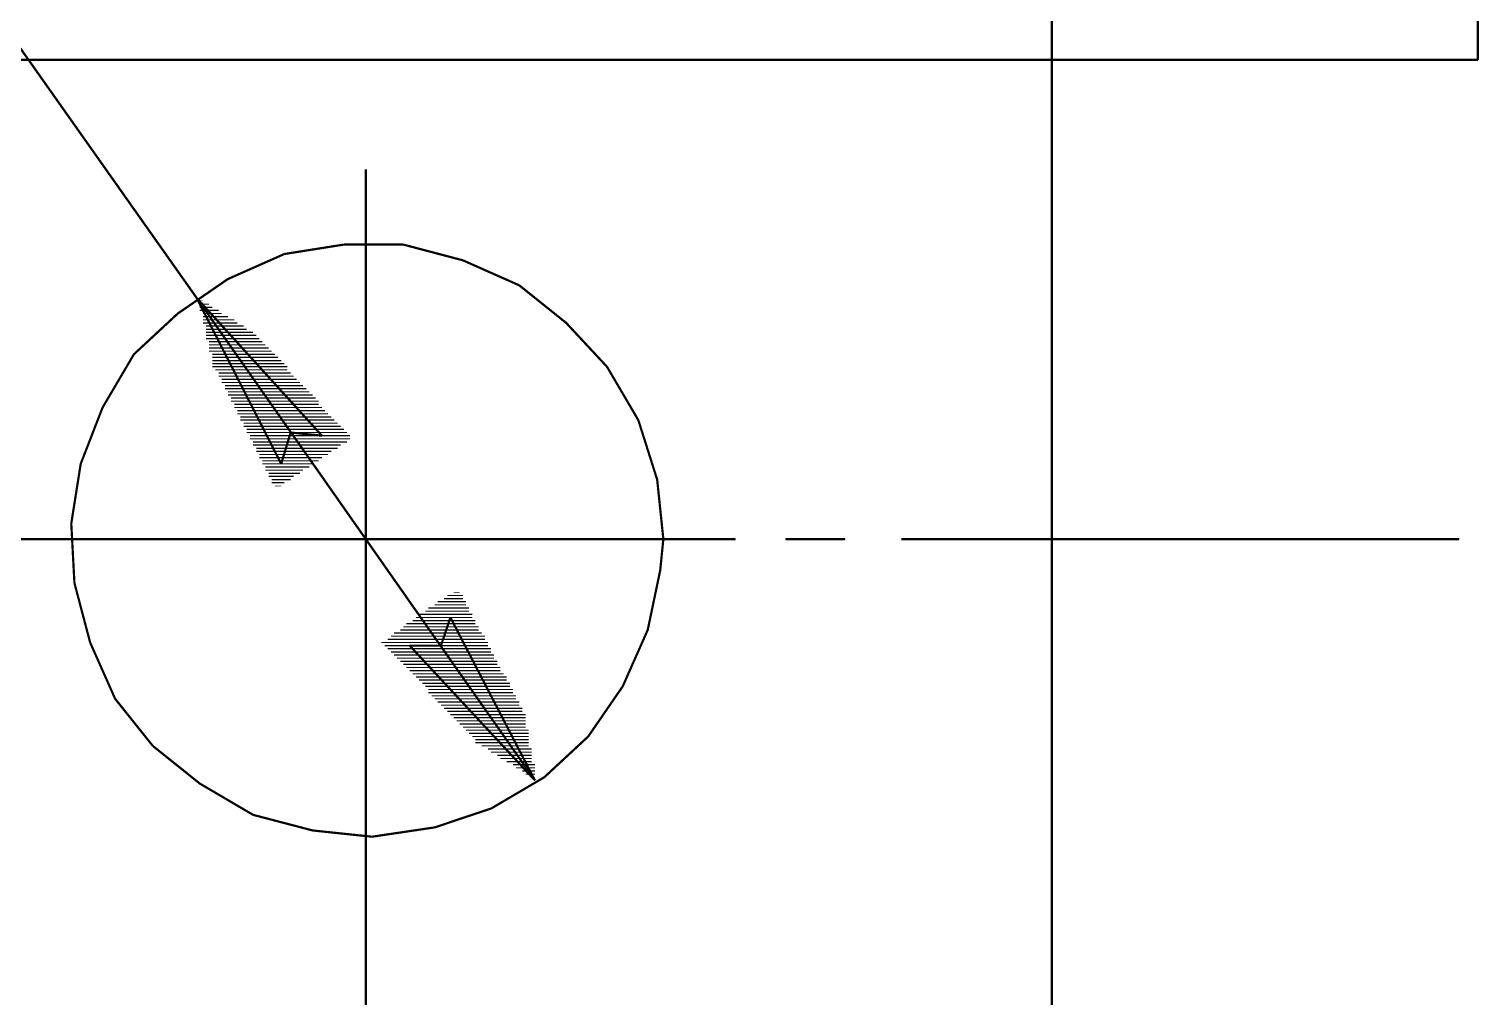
# Model space of a CAD drawing. Extents: x 0 to 74, y -1 to 105.
# Drawn here: x 25.38 to 39.22, y 64.53 to 73.77 of the extents above; entities that cross this region are included whole.
import ezdxf

# ---------------------------------------------------------------- set-up
doc = ezdxf.new("R2010")
doc.units = 0
doc.header["$MEASUREMENT"] = 0
doc.linetypes.add('atContinuous2', pattern=[0])
doc.layers.add('at_Entity', color=7, linetype='Continuous')

msp = doc.modelspace()

# ---------------------------------------------------------------- linework, layer by layer
at = {"layer": 'at_Entity', "color": 0, "linetype": 'atContinuous2'}
for p, q in [((22.878, 77.008), (26.975, 71.207)), ((22.878, 77.008), (26.975, 71.207)), ((35.14, 60.769), (35.14, 77.008)), ((39.207, 77.008), (39.207, 73.479)), ((39.207, 73.479), (21.532, 73.479)), ((28.59, 68.904), (28.59, 72.433)), ((27.813, 71.625), (28.381, 71.715)), ((28.381, 71.715), (28.949, 71.715)), ((28.949, 71.715), (29.517, 71.565)), ((27.274, 71.386), (27.813, 71.625)), ((29.517, 71.565), (30.056, 71.326)), ((26.796, 71.057), (27.274, 71.386)), ((30.056, 71.326), (30.504, 70.967)), ((28.172, 69.891), (26.975, 71.207)), ((26.975, 71.207), (27.783, 69.622)), ((26.975, 71.207), (30.205, 66.601)), ((26.377, 70.668), (26.796, 71.057)), ((30.504, 70.967), (30.893, 70.549)), ((26.078, 70.16), (26.377, 70.668)), ((30.893, 70.549), (31.192, 70.04)), ((25.869, 69.622), (26.078, 70.16)), ((27.783, 69.622), (27.873, 69.921)), ((27.873, 69.921), (28.172, 69.891)), ((31.192, 70.04), (31.372, 69.472)), ((25.779, 69.053), (25.869, 69.622)), ((31.372, 69.472), (31.431, 68.904)), ((25.809, 68.485), (25.779, 69.053)), ((28.59, 68.904), (25.061, 68.904)), ((26.198, 68.904), (25.63, 68.904)), ((32.089, 68.904), (26.736, 68.904)), ((28.59, 68.904), (32.119, 68.904)), ((28.59, 68.904), (28.59, 65.375)), ((28.59, 55.416), (28.59, 68.904)), ((31.431, 68.904), (31.401, 68.605)), ((33.166, 68.904), (32.598, 68.904)), ((39.028, 68.904), (33.704, 68.904)), ((31.401, 68.605), (31.282, 68.037)), ((25.959, 67.917), (25.809, 68.485)), ((29.398, 68.156), (29.308, 67.887)), ((30.205, 66.601), (29.398, 68.156)), ((31.282, 68.037), (31.043, 67.498)), ((26.198, 67.379), (25.959, 67.917)), ((29.009, 67.887), (30.205, 66.601)), ((29.308, 67.887), (29.009, 67.887)), ((31.043, 67.498), (30.714, 67.02)), ((26.557, 66.93), (26.198, 67.379)), ((30.714, 67.02), (30.295, 66.631)), ((27.005, 66.571), (26.557, 66.93)), ((30.295, 66.631), (29.787, 66.332)), ((27.514, 66.272), (27.005, 66.571)), ((29.787, 66.332), (29.248, 66.152)), ((28.082, 66.123), (27.514, 66.272)), ((28.65, 66.063), (28.082, 66.123)), ((29.248, 66.152), (28.65, 66.063))]:
    msp.add_line(p, q, dxfattribs=at)
at = {"layer": 'at_Entity', "color": 0}
for points in [[(26.975, 71.207, 0.0211, 0.0211, 0), (22.878, 77.008, 0.0211, 0.0211, 0)], [(26.975, 71.207, 0.0211, 0.0211, 0), (22.878, 77.008, 0.0211, 0.0211, 0)], [(35.14, 77.008, 0.0211, 0.0211, 0), (35.14, 60.769, 0.0211, 0.0211, 0)], [(39.207, 73.479, 0.0211, 0.0211, 0), (39.207, 77.008, 0.0211, 0.0211, 0)], [(21.532, 73.479, 0.0211, 0.0211, 0), (39.207, 73.479, 0.0211, 0.0211, 0)], [(28.59, 72.433, 0.0211, 0.0211, 0), (28.59, 68.904, 0.0211, 0.0211, 0)], [(28.381, 71.715, 0.0211, 0.0211, 0), (27.813, 71.625, 0.0211, 0.0211, 0)], [(28.949, 71.715, 0.0211, 0.0211, 0), (28.381, 71.715, 0.0211, 0.0211, 0)], [(29.517, 71.565, 0.0211, 0.0211, 0), (28.949, 71.715, 0.0211, 0.0211, 0)], [(27.813, 71.625, 0.0211, 0.0211, 0), (27.274, 71.386, 0.0211, 0.0211, 0)], [(30.056, 71.326, 0.0211, 0.0211, 0), (29.517, 71.565, 0.0211, 0.0211, 0)], [(27.274, 71.386, 0.0211, 0.0211, 0), (26.796, 71.057, 0.0211, 0.0211, 0)], [(30.504, 70.967, 0.0211, 0.0211, 0), (30.056, 71.326, 0.0211, 0.0211, 0)], [(26.975, 71.207, 0.0211, 0.0211, 0), (28.172, 69.891, 0.0211, 0.0211, 0)], [(27.783, 69.622, 0.0211, 0.0211, 0), (26.975, 71.207, 0.0211, 0.0211, 0)], [(30.205, 66.601, 0.0211, 0.0211, 0), (26.975, 71.207, 0.0211, 0.0211, 0)], [(26.796, 71.057, 0.0211, 0.0211, 0), (26.377, 70.668, 0.0211, 0.0211, 0)], [(27.035, 71.117, 0.00299, 0.00299, 0), (27.065, 71.117, 0.00299, 0.00299, 0)], [(27.065, 71.087, 0.00299, 0.00299, 0), (27.095, 71.087, 0.00299, 0.00299, 0)], [(27.065, 71.057, 0.00299, 0.00299, 0), (27.095, 71.057, 0.00299, 0.00299, 0)], [(27.095, 71.057, 0.00299, 0.00299, 0), (27.125, 71.057, 0.00299, 0.00299, 0)], [(27.095, 71.027, 0.00299, 0.00299, 0), (27.125, 71.027, 0.00299, 0.00299, 0)], [(27.125, 71.027, 0.00299, 0.00299, 0), (27.155, 71.027, 0.00299, 0.00299, 0)], [(27.095, 70.997, 0.00299, 0.00299, 0), (27.125, 70.997, 0.00299, 0.00299, 0)], [(27.125, 70.997, 0.00598, 0.00598, 0), (27.185, 70.997, 0.00598, 0.00598, 0)], [(27.125, 70.937, 0.00598, 0.00598, 0), (27.185, 70.937, 0.00598, 0.00598, 0)], [(27.125, 70.967, 0.00299, 0.00299, 0), (27.155, 70.967, 0.00299, 0.00299, 0)], [(27.155, 70.967, 0.00598, 0.00598, 0), (27.215, 70.967, 0.00598, 0.00598, 0)], [(27.155, 70.878, 0.00598, 0.00598, 0), (27.215, 70.878, 0.00598, 0.00598, 0)], [(27.155, 70.907, 0.00299, 0.00299, 0), (27.185, 70.907, 0.00299, 0.00299, 0)], [(27.185, 70.907, 0.00897, 0.00897, 0), (27.274, 70.907, 0.00897, 0.00897, 0)], [(27.185, 70.937, 0.00598, 0.00598, 0), (27.245, 70.937, 0.00598, 0.00598, 0)], [(27.215, 70.878, 0.00598, 0.00598, 0), (27.274, 70.878, 0.00598, 0.00598, 0)], [(30.893, 70.549, 0.0211, 0.0211, 0), (30.504, 70.967, 0.0211, 0.0211, 0)], [(27.185, 70.818, 0.00897, 0.00897, 0), (27.274, 70.818, 0.00897, 0.00897, 0)], [(27.185, 70.848, 0.00598, 0.00598, 0), (27.245, 70.848, 0.00598, 0.00598, 0)], [(27.215, 70.758, 0.00897, 0.00897, 0), (27.304, 70.758, 0.00897, 0.00897, 0)], [(27.215, 70.788, 0.00598, 0.00598, 0), (27.274, 70.788, 0.00598, 0.00598, 0)], [(27.245, 70.848, 0.00598, 0.00598, 0), (27.304, 70.848, 0.00598, 0.00598, 0)], [(27.274, 70.788, 0.00897, 0.00897, 0), (27.364, 70.788, 0.00897, 0.00897, 0)], [(27.274, 70.818, 0.00598, 0.00598, 0), (27.334, 70.818, 0.00598, 0.00598, 0)], [(27.304, 70.758, 0.00897, 0.00897, 0), (27.394, 70.758, 0.00897, 0.00897, 0)], [(26.377, 70.668, 0.0211, 0.0211, 0), (26.078, 70.16, 0.0211, 0.0211, 0)], [(27.245, 70.728, 0.00897, 0.00897, 0), (27.334, 70.728, 0.00897, 0.00897, 0)], [(27.245, 70.698, 0.00897, 0.00897, 0), (27.334, 70.698, 0.00897, 0.00897, 0)], [(27.274, 70.638, 0.0116, 0.0116, 0), (27.394, 70.638, 0.0116, 0.0116, 0)], [(27.274, 70.668, 0.00897, 0.00897, 0), (27.364, 70.668, 0.00897, 0.00897, 0)], [(27.304, 70.608, 0.00897, 0.00897, 0), (27.394, 70.608, 0.00897, 0.00897, 0)], [(27.334, 70.698, 0.0116, 0.0116, 0), (27.454, 70.698, 0.0116, 0.0116, 0)], [(27.334, 70.728, 0.00897, 0.00897, 0), (27.424, 70.728, 0.00897, 0.00897, 0)], [(27.364, 70.668, 0.0116, 0.0116, 0), (27.484, 70.668, 0.0116, 0.0116, 0)], [(27.394, 70.638, 0.0116, 0.0116, 0), (27.514, 70.638, 0.0116, 0.0116, 0)], [(27.394, 70.608, 0.0116, 0.0116, 0), (27.544, 70.608, 0.0116, 0.0116, 0)], [(27.304, 70.579, 0.0116, 0.0116, 0), (27.424, 70.579, 0.0116, 0.0116, 0)], [(27.334, 70.549, 0.0116, 0.0116, 0), (27.454, 70.549, 0.0116, 0.0116, 0)], [(27.334, 70.519, 0.0116, 0.0116, 0), (27.484, 70.519, 0.0116, 0.0116, 0)], [(27.364, 70.489, 0.0116, 0.0116, 0), (27.484, 70.489, 0.0116, 0.0116, 0)], [(27.364, 70.459, 0.0116, 0.0116, 0), (27.514, 70.459, 0.0116, 0.0116, 0)], [(27.424, 70.579, 0.0116, 0.0116, 0), (27.573, 70.579, 0.0116, 0.0116, 0)], [(27.454, 70.549, 0.0116, 0.0116, 0), (27.573, 70.549, 0.0116, 0.0116, 0)], [(27.484, 70.519, 0.0116, 0.0116, 0), (27.603, 70.519, 0.0116, 0.0116, 0)], [(27.484, 70.489, 0.0116, 0.0116, 0), (27.633, 70.489, 0.0116, 0.0116, 0)], [(27.514, 70.459, 0.0116, 0.0116, 0), (27.663, 70.459, 0.0116, 0.0116, 0)], [(31.192, 70.04, 0.0211, 0.0211, 0), (30.893, 70.549, 0.0211, 0.0211, 0)], [(27.394, 70.429, 0.0116, 0.0116, 0), (27.544, 70.429, 0.0116, 0.0116, 0)], [(27.394, 70.399, 0.0116, 0.0116, 0), (27.544, 70.399, 0.0116, 0.0116, 0)], [(27.424, 70.369, 0.0116, 0.0116, 0), (27.573, 70.369, 0.0116, 0.0116, 0)], [(27.424, 70.339, 0.0116, 0.0116, 0), (27.603, 70.339, 0.0116, 0.0116, 0)], [(27.544, 70.429, 0.0116, 0.0116, 0), (27.693, 70.429, 0.0116, 0.0116, 0)], [(27.544, 70.399, 0.0116, 0.0116, 0), (27.723, 70.399, 0.0116, 0.0116, 0)], [(27.573, 70.369, 0.0116, 0.0116, 0), (27.753, 70.369, 0.0116, 0.0116, 0)], [(27.603, 70.339, 0.0116, 0.0116, 0), (27.783, 70.339, 0.0116, 0.0116, 0)], [(27.454, 70.309, 0.0116, 0.0116, 0), (27.603, 70.309, 0.0116, 0.0116, 0)], [(27.454, 70.279, 0.0116, 0.0116, 0), (27.633, 70.279, 0.0116, 0.0116, 0)], [(27.484, 70.25, 0.0116, 0.0116, 0), (27.663, 70.25, 0.0116, 0.0116, 0)], [(27.484, 70.22, 0.0116, 0.0116, 0), (27.693, 70.22, 0.0116, 0.0116, 0)], [(27.514, 70.19, 0.0116, 0.0116, 0), (27.693, 70.19, 0.0116, 0.0116, 0)], [(27.603, 70.309, 0.0116, 0.0116, 0), (27.813, 70.309, 0.0116, 0.0116, 0)], [(27.633, 70.279, 0.0116, 0.0116, 0), (27.843, 70.279, 0.0116, 0.0116, 0)], [(27.663, 70.25, 0.0116, 0.0116, 0), (27.873, 70.25, 0.0116, 0.0116, 0)], [(27.693, 70.22, 0.0116, 0.0116, 0), (27.873, 70.22, 0.0116, 0.0116, 0)], [(27.693, 70.19, 0.0116, 0.0116, 0), (27.902, 70.19, 0.0116, 0.0116, 0)], [(26.078, 70.16, 0.0211, 0.0211, 0), (25.869, 69.622, 0.0211, 0.0211, 0)], [(27.514, 70.16, 0.0116, 0.0116, 0), (27.723, 70.16, 0.0116, 0.0116, 0)], [(27.544, 70.13, 0.0116, 0.0116, 0), (27.753, 70.13, 0.0116, 0.0116, 0)], [(27.544, 70.1, 0.0116, 0.0116, 0), (27.753, 70.1, 0.0116, 0.0116, 0)], [(27.573, 70.07, 0.0116, 0.0116, 0), (27.783, 70.07, 0.0116, 0.0116, 0)], [(27.573, 70.04, 0.0116, 0.0116, 0), (27.813, 70.04, 0.0116, 0.0116, 0)], [(27.723, 70.16, 0.0116, 0.0116, 0), (27.932, 70.16, 0.0116, 0.0116, 0)], [(27.753, 70.13, 0.0116, 0.0116, 0), (27.962, 70.13, 0.0116, 0.0116, 0)], [(27.753, 70.1, 0.0116, 0.0116, 0), (27.992, 70.1, 0.0116, 0.0116, 0)], [(27.783, 70.07, 0.0116, 0.0116, 0), (28.022, 70.07, 0.0116, 0.0116, 0)], [(27.813, 70.04, 0.0116, 0.0116, 0), (28.052, 70.04, 0.0116, 0.0116, 0)], [(31.372, 69.472, 0.0211, 0.0211, 0), (31.192, 70.04, 0.0211, 0.0211, 0)], [(27.603, 70.01, 0.0116, 0.0116, 0), (27.813, 70.01, 0.0116, 0.0116, 0)], [(27.603, 69.98, 0.0116, 0.0116, 0), (27.843, 69.98, 0.0116, 0.0116, 0)], [(27.633, 69.951, 0.0116, 0.0116, 0), (27.873, 69.951, 0.0116, 0.0116, 0)], [(27.633, 69.921, 0.0116, 0.0116, 0), (27.873, 69.921, 0.0116, 0.0116, 0)], [(27.873, 69.921, 0.0211, 0.0211, 0), (27.783, 69.622, 0.0211, 0.0211, 0)], [(27.813, 70.01, 0.0116, 0.0116, 0), (28.082, 70.01, 0.0116, 0.0116, 0)], [(27.843, 69.98, 0.0116, 0.0116, 0), (28.112, 69.98, 0.0116, 0.0116, 0)], [(28.172, 69.891, 0.0211, 0.0211, 0), (27.873, 69.921, 0.0211, 0.0211, 0)], [(27.873, 69.951, 0.0116, 0.0116, 0), (28.142, 69.951, 0.0116, 0.0116, 0)], [(27.873, 69.921, 0.0116, 0.0116, 0), (28.172, 69.921, 0.0116, 0.0116, 0)], [(27.663, 69.891, 0.0116, 0.0116, 0), (27.873, 69.891, 0.0116, 0.0116, 0)], [(27.663, 69.861, 0.0116, 0.0116, 0), (27.873, 69.861, 0.0116, 0.0116, 0)], [(27.693, 69.831, 0.0116, 0.0116, 0), (27.873, 69.831, 0.0116, 0.0116, 0)], [(27.693, 69.801, 0.0116, 0.0116, 0), (27.843, 69.801, 0.0116, 0.0116, 0)], [(27.723, 69.771, 0.0116, 0.0116, 0), (27.843, 69.771, 0.0116, 0.0116, 0)], [(25.869, 69.622, 0.0211, 0.0211, 0), (25.779, 69.053, 0.0211, 0.0211, 0)], [(27.723, 69.741, 0.0116, 0.0116, 0), (27.843, 69.741, 0.0116, 0.0116, 0)], [(27.753, 69.711, 0.00598, 0.00598, 0), (27.813, 69.711, 0.00598, 0.00598, 0)], [(27.753, 69.681, 0.00598, 0.00598, 0), (27.813, 69.681, 0.00598, 0.00598, 0)], [(27.783, 69.651, 0.00299, 0.00299, 0), (27.813, 69.651, 0.00299, 0.00299, 0)], [(31.431, 68.904, 0.0211, 0.0211, 0), (31.372, 69.472, 0.0211, 0.0211, 0)], [(25.779, 69.053, 0.0211, 0.0211, 0), (25.809, 68.485, 0.0211, 0.0211, 0)], [(25.061, 68.904, 0.0211, 0.0211, 0), (28.59, 68.904, 0.0211, 0.0211, 0)], [(25.63, 68.904, 0.0211, 0.0211, 0), (26.198, 68.904, 0.0211, 0.0211, 0)], [(26.736, 68.904, 0.0211, 0.0211, 0), (32.089, 68.904, 0.0211, 0.0211, 0)], [(32.119, 68.904, 0.0211, 0.0211, 0), (28.59, 68.904, 0.0211, 0.0211, 0)], [(28.59, 65.375, 0.0211, 0.0211, 0), (28.59, 68.904, 0.0211, 0.0211, 0)], [(28.59, 68.904, 0.0211, 0.0211, 0), (28.59, 55.416, 0.0211, 0.0211, 0)], [(31.401, 68.605, 0.0211, 0.0211, 0), (31.431, 68.904, 0.0211, 0.0211, 0)], [(32.598, 68.904, 0.0211, 0.0211, 0), (33.166, 68.904, 0.0211, 0.0211, 0)], [(33.704, 68.904, 0.0211, 0.0211, 0), (39.028, 68.904, 0.0211, 0.0211, 0)], [(31.282, 68.037, 0.0211, 0.0211, 0), (31.401, 68.605, 0.0211, 0.0211, 0)], [(25.809, 68.485, 0.0211, 0.0211, 0), (25.959, 67.917, 0.0211, 0.0211, 0)], [(29.308, 67.887, 0.0211, 0.0211, 0), (29.398, 68.156, 0.0211, 0.0211, 0)], [(29.398, 68.156, 0.0211, 0.0211, 0), (30.205, 66.601, 0.0211, 0.0211, 0)], [(29.398, 68.126, 0.00299, 0.00299, 0), (29.428, 68.126, 0.00299, 0.00299, 0)], [(29.338, 67.977, 0.0116, 0.0116, 0), (29.517, 67.977, 0.0116, 0.0116, 0)], [(29.368, 68.037, 0.0116, 0.0116, 0), (29.487, 68.037, 0.0116, 0.0116, 0)], [(29.368, 68.007, 0.0116, 0.0116, 0), (29.487, 68.007, 0.0116, 0.0116, 0)], [(29.368, 68.066, 0.00897, 0.00897, 0), (29.458, 68.066, 0.00897, 0.00897, 0)], [(29.398, 68.096, 0.00598, 0.00598, 0), (29.458, 68.096, 0.00598, 0.00598, 0)], [(31.043, 67.498, 0.0211, 0.0211, 0), (31.282, 68.037, 0.0211, 0.0211, 0)], [(25.959, 67.917, 0.0211, 0.0211, 0), (26.198, 67.379, 0.0211, 0.0211, 0)], [(30.205, 66.601, 0.0211, 0.0211, 0), (29.009, 67.887, 0.0211, 0.0211, 0)], [(29.009, 67.887, 0.0211, 0.0211, 0), (29.308, 67.887, 0.0211, 0.0211, 0)], [(29.009, 67.887, 0.0116, 0.0116, 0), (29.308, 67.887, 0.0116, 0.0116, 0)], [(29.039, 67.857, 0.0116, 0.0116, 0), (29.338, 67.857, 0.0116, 0.0116, 0)], [(29.069, 67.827, 0.0116, 0.0116, 0), (29.368, 67.827, 0.0116, 0.0116, 0)], [(29.308, 67.887, 0.0116, 0.0116, 0), (29.547, 67.887, 0.0116, 0.0116, 0)], [(29.338, 67.947, 0.0116, 0.0116, 0), (29.517, 67.947, 0.0116, 0.0116, 0)], [(29.338, 67.917, 0.0116, 0.0116, 0), (29.547, 67.917, 0.0116, 0.0116, 0)], [(29.338, 67.857, 0.0116, 0.0116, 0), (29.577, 67.857, 0.0116, 0.0116, 0)], [(29.368, 67.827, 0.0116, 0.0116, 0), (29.577, 67.827, 0.0116, 0.0116, 0)], [(29.099, 67.797, 0.0116, 0.0116, 0), (29.398, 67.797, 0.0116, 0.0116, 0)], [(29.129, 67.767, 0.0116, 0.0116, 0), (29.398, 67.767, 0.0116, 0.0116, 0)], [(29.159, 67.737, 0.0116, 0.0116, 0), (29.428, 67.737, 0.0116, 0.0116, 0)], [(29.188, 67.708, 0.0116, 0.0116, 0), (29.458, 67.708, 0.0116, 0.0116, 0)], [(29.398, 67.797, 0.0116, 0.0116, 0), (29.607, 67.797, 0.0116, 0.0116, 0)], [(29.398, 67.767, 0.0116, 0.0116, 0), (29.607, 67.767, 0.0116, 0.0116, 0)], [(29.428, 67.737, 0.0116, 0.0116, 0), (29.637, 67.737, 0.0116, 0.0116, 0)], [(29.458, 67.708, 0.0116, 0.0116, 0), (29.637, 67.708, 0.0116, 0.0116, 0)], [(29.218, 67.678, 0.0116, 0.0116, 0), (29.458, 67.678, 0.0116, 0.0116, 0)], [(29.248, 67.648, 0.0116, 0.0116, 0), (29.487, 67.648, 0.0116, 0.0116, 0)], [(29.278, 67.618, 0.0116, 0.0116, 0), (29.517, 67.618, 0.0116, 0.0116, 0)], [(29.308, 67.588, 0.0116, 0.0116, 0), (29.517, 67.588, 0.0116, 0.0116, 0)], [(29.338, 67.558, 0.0116, 0.0116, 0), (29.547, 67.558, 0.0116, 0.0116, 0)], [(29.458, 67.678, 0.0116, 0.0116, 0), (29.667, 67.678, 0.0116, 0.0116, 0)], [(29.487, 67.648, 0.0116, 0.0116, 0), (29.667, 67.648, 0.0116, 0.0116, 0)], [(29.517, 67.618, 0.0116, 0.0116, 0), (29.697, 67.618, 0.0116, 0.0116, 0)], [(29.517, 67.588, 0.0116, 0.0116, 0), (29.697, 67.588, 0.0116, 0.0116, 0)], [(29.547, 67.558, 0.0116, 0.0116, 0), (29.727, 67.558, 0.0116, 0.0116, 0)], [(29.368, 67.528, 0.0116, 0.0116, 0), (29.577, 67.528, 0.0116, 0.0116, 0)], [(29.398, 67.498, 0.0116, 0.0116, 0), (29.607, 67.498, 0.0116, 0.0116, 0)], [(29.428, 67.468, 0.0116, 0.0116, 0), (29.607, 67.468, 0.0116, 0.0116, 0)], [(29.428, 67.438, 0.0116, 0.0116, 0), (29.637, 67.438, 0.0116, 0.0116, 0)], [(29.458, 67.408, 0.0116, 0.0116, 0), (29.667, 67.408, 0.0116, 0.0116, 0)], [(29.577, 67.528, 0.0116, 0.0116, 0), (29.727, 67.528, 0.0116, 0.0116, 0)], [(29.607, 67.498, 0.0116, 0.0116, 0), (29.757, 67.498, 0.0116, 0.0116, 0)], [(29.607, 67.468, 0.0116, 0.0116, 0), (29.757, 67.468, 0.0116, 0.0116, 0)], [(29.637, 67.438, 0.0116, 0.0116, 0), (29.787, 67.438, 0.0116, 0.0116, 0)], [(29.667, 67.408, 0.0116, 0.0116, 0), (29.787, 67.408, 0.0116, 0.0116, 0)], [(30.714, 67.02, 0.0211, 0.0211, 0), (31.043, 67.498, 0.0211, 0.0211, 0)], [(26.198, 67.379, 0.0211, 0.0211, 0), (26.557, 66.93, 0.0211, 0.0211, 0)], [(29.487, 67.379, 0.0116, 0.0116, 0), (29.667, 67.379, 0.0116, 0.0116, 0)], [(29.517, 67.349, 0.0116, 0.0116, 0), (29.697, 67.349, 0.0116, 0.0116, 0)], [(29.547, 67.319, 0.0116, 0.0116, 0), (29.727, 67.319, 0.0116, 0.0116, 0)], [(29.577, 67.289, 0.0116, 0.0116, 0), (29.727, 67.289, 0.0116, 0.0116, 0)], [(29.667, 67.379, 0.0116, 0.0116, 0), (29.816, 67.379, 0.0116, 0.0116, 0)], [(29.697, 67.349, 0.0116, 0.0116, 0), (29.846, 67.349, 0.0116, 0.0116, 0)], [(29.727, 67.319, 0.0116, 0.0116, 0), (29.846, 67.319, 0.0116, 0.0116, 0)], [(29.727, 67.289, 0.0116, 0.0116, 0), (29.876, 67.289, 0.0116, 0.0116, 0)], [(29.607, 67.259, 0.0116, 0.0116, 0), (29.757, 67.259, 0.0116, 0.0116, 0)], [(29.637, 67.229, 0.0116, 0.0116, 0), (29.787, 67.229, 0.0116, 0.0116, 0)], [(29.667, 67.199, 0.0116, 0.0116, 0), (29.816, 67.199, 0.0116, 0.0116, 0)], [(29.697, 67.169, 0.0116, 0.0116, 0), (29.816, 67.169, 0.0116, 0.0116, 0)], [(29.727, 67.139, 0.0116, 0.0116, 0), (29.846, 67.139, 0.0116, 0.0116, 0)], [(29.757, 67.259, 0.0116, 0.0116, 0), (29.876, 67.259, 0.0116, 0.0116, 0)], [(29.787, 67.229, 0.0116, 0.0116, 0), (29.906, 67.229, 0.0116, 0.0116, 0)], [(29.816, 67.169, 0.0116, 0.0116, 0), (29.936, 67.169, 0.0116, 0.0116, 0)], [(29.816, 67.199, 0.00897, 0.00897, 0), (29.906, 67.199, 0.00897, 0.00897, 0)], [(29.846, 67.139, 0.00897, 0.00897, 0), (29.936, 67.139, 0.00897, 0.00897, 0)], [(29.757, 67.109, 0.0116, 0.0116, 0), (29.876, 67.109, 0.0116, 0.0116, 0)], [(29.787, 67.08, 0.00897, 0.00897, 0), (29.876, 67.08, 0.00897, 0.00897, 0)], [(29.816, 67.02, 0.0116, 0.0116, 0), (29.936, 67.02, 0.0116, 0.0116, 0)], [(29.816, 67.05, 0.00897, 0.00897, 0), (29.906, 67.05, 0.00897, 0.00897, 0)], [(29.876, 67.109, 0.00897, 0.00897, 0), (29.966, 67.109, 0.00897, 0.00897, 0)], [(29.876, 67.08, 0.00897, 0.00897, 0), (29.966, 67.08, 0.00897, 0.00897, 0)], [(29.906, 67.05, 0.00897, 0.00897, 0), (29.996, 67.05, 0.00897, 0.00897, 0)], [(29.936, 67.02, 0.00598, 0.00598, 0), (29.996, 67.02, 0.00598, 0.00598, 0)], [(30.295, 66.631, 0.0211, 0.0211, 0), (30.714, 67.02, 0.0211, 0.0211, 0)], [(26.557, 66.93, 0.0211, 0.0211, 0), (27.005, 66.571, 0.0211, 0.0211, 0)], [(29.846, 66.99, 0.00897, 0.00897, 0), (29.936, 66.99, 0.00897, 0.00897, 0)], [(29.876, 66.96, 0.00897, 0.00897, 0), (29.966, 66.96, 0.00897, 0.00897, 0)], [(29.906, 66.93, 0.00897, 0.00897, 0), (29.996, 66.93, 0.00897, 0.00897, 0)], [(29.936, 66.99, 0.00897, 0.00897, 0), (30.026, 66.99, 0.00897, 0.00897, 0)], [(29.936, 66.9, 0.00897, 0.00897, 0), (30.026, 66.9, 0.00897, 0.00897, 0)], [(29.966, 66.96, 0.00598, 0.00598, 0), (30.026, 66.96, 0.00598, 0.00598, 0)], [(29.966, 66.87, 0.00598, 0.00598, 0), (30.026, 66.87, 0.00598, 0.00598, 0)], [(29.996, 66.93, 0.00598, 0.00598, 0), (30.056, 66.93, 0.00598, 0.00598, 0)], [(30.026, 66.87, 0.00598, 0.00598, 0), (30.086, 66.87, 0.00598, 0.00598, 0)], [(30.026, 66.9, 0.00299, 0.00299, 0), (30.056, 66.9, 0.00299, 0.00299, 0)], [(29.996, 66.84, 0.00598, 0.00598, 0), (30.056, 66.84, 0.00598, 0.00598, 0)], [(30.026, 66.81, 0.00598, 0.00598, 0), (30.086, 66.81, 0.00598, 0.00598, 0)], [(30.056, 66.84, 0.00299, 0.00299, 0), (30.086, 66.84, 0.00299, 0.00299, 0)], [(30.056, 66.78, 0.00299, 0.00299, 0), (30.086, 66.78, 0.00299, 0.00299, 0)], [(30.086, 66.81, 0.00299, 0.00299, 0), (30.116, 66.81, 0.00299, 0.00299, 0)], [(30.086, 66.78, 0.00299, 0.00299, 0), (30.116, 66.78, 0.00299, 0.00299, 0)], [(30.086, 66.751, 0.00299, 0.00299, 0), (30.116, 66.751, 0.00299, 0.00299, 0)], [(30.116, 66.751, 0.00299, 0.00299, 0), (30.145, 66.751, 0.00299, 0.00299, 0)], [(30.116, 66.721, 0.00299, 0.00299, 0), (30.145, 66.721, 0.00299, 0.00299, 0)], [(27.005, 66.571, 0.0211, 0.0211, 0), (27.514, 66.272, 0.0211, 0.0211, 0)], [(29.787, 66.332, 0.0211, 0.0211, 0), (30.295, 66.631, 0.0211, 0.0211, 0)], [(30.145, 66.691, 0.00299, 0.00299, 0), (30.175, 66.691, 0.00299, 0.00299, 0)], [(29.248, 66.152, 0.0211, 0.0211, 0), (29.787, 66.332, 0.0211, 0.0211, 0)], [(27.514, 66.272, 0.0211, 0.0211, 0), (28.082, 66.123, 0.0211, 0.0211, 0)], [(28.082, 66.123, 0.0211, 0.0211, 0), (28.65, 66.063, 0.0211, 0.0211, 0)], [(28.65, 66.063, 0.0211, 0.0211, 0), (29.248, 66.152, 0.0211, 0.0211, 0)]]:
    msp.add_lwpolyline(points, format="xyseb", dxfattribs=at)
at = {"layer": 'at_Entity', "color": 7}
for points in [[(27.005, 71.147, 0.00897, 0.00897, 0), (27.095, 71.147, 0.00897, 0.00897, 0)], [(27.005, 71.177, 0.00299, 0.00299, 0), (27.035, 71.177, 0.00299, 0.00299, 0)], [(27.005, 71.117, 0.0116, 0.0116, 0), (27.125, 71.117, 0.0116, 0.0116, 0)], [(27.005, 71.087, 0.0116, 0.0116, 0), (27.185, 71.087, 0.0116, 0.0116, 0)], [(27.035, 71.057, 0.0116, 0.0116, 0), (27.215, 71.057, 0.0116, 0.0116, 0)], [(27.035, 71.027, 0.0116, 0.0116, 0), (27.274, 71.027, 0.0116, 0.0116, 0)], [(27.035, 70.997, 0.0116, 0.0116, 0), (27.334, 70.997, 0.0116, 0.0116, 0)], [(27.035, 70.967, 0.0116, 0.0116, 0), (27.364, 70.967, 0.0116, 0.0116, 0)], [(27.065, 70.937, 0.0116, 0.0116, 0), (27.424, 70.937, 0.0116, 0.0116, 0)], [(27.065, 70.907, 0.0116, 0.0116, 0), (27.454, 70.907, 0.0116, 0.0116, 0)], [(27.065, 70.878, 0.0116, 0.0116, 0), (27.514, 70.878, 0.0116, 0.0116, 0)], [(27.065, 70.848, 0.0116, 0.0116, 0), (27.544, 70.848, 0.0116, 0.0116, 0)], [(27.065, 70.818, 0.0116, 0.0116, 0), (27.573, 70.818, 0.0116, 0.0116, 0)], [(27.095, 70.788, 0.0116, 0.0116, 0), (27.603, 70.788, 0.0116, 0.0116, 0)], [(27.095, 70.758, 0.0116, 0.0116, 0), (27.633, 70.758, 0.0116, 0.0116, 0)], [(27.095, 70.728, 0.0116, 0.0116, 0), (27.663, 70.728, 0.0116, 0.0116, 0)], [(27.095, 70.698, 0.0116, 0.0116, 0), (27.693, 70.698, 0.0116, 0.0116, 0)], [(27.125, 70.668, 0.0116, 0.0116, 0), (27.723, 70.668, 0.0116, 0.0116, 0)], [(27.125, 70.638, 0.0116, 0.0116, 0), (27.753, 70.638, 0.0116, 0.0116, 0)], [(27.125, 70.608, 0.0116, 0.0116, 0), (27.783, 70.608, 0.0116, 0.0116, 0)], [(27.125, 70.579, 0.0116, 0.0116, 0), (27.813, 70.579, 0.0116, 0.0116, 0)], [(27.125, 70.549, 0.0116, 0.0116, 0), (27.843, 70.549, 0.0116, 0.0116, 0)], [(27.155, 70.519, 0.0116, 0.0116, 0), (27.843, 70.519, 0.0116, 0.0116, 0)], [(27.185, 70.489, 0.0116, 0.0116, 0), (27.873, 70.489, 0.0116, 0.0116, 0)], [(27.185, 70.459, 0.0116, 0.0116, 0), (27.902, 70.459, 0.0116, 0.0116, 0)], [(27.215, 70.429, 0.0116, 0.0116, 0), (27.932, 70.429, 0.0116, 0.0116, 0)], [(27.215, 70.399, 0.0116, 0.0116, 0), (27.962, 70.399, 0.0116, 0.0116, 0)], [(27.245, 70.369, 0.0116, 0.0116, 0), (27.992, 70.369, 0.0116, 0.0116, 0)], [(27.245, 70.339, 0.0116, 0.0116, 0), (28.022, 70.339, 0.0116, 0.0116, 0)], [(27.274, 70.309, 0.0116, 0.0116, 0), (28.052, 70.309, 0.0116, 0.0116, 0)], [(27.274, 70.279, 0.0116, 0.0116, 0), (28.082, 70.279, 0.0116, 0.0116, 0)], [(27.304, 70.25, 0.0116, 0.0116, 0), (28.112, 70.25, 0.0116, 0.0116, 0)], [(27.304, 70.22, 0.0116, 0.0116, 0), (28.142, 70.22, 0.0116, 0.0116, 0)], [(27.334, 70.19, 0.0116, 0.0116, 0), (28.142, 70.19, 0.0116, 0.0116, 0)], [(27.334, 70.16, 0.0116, 0.0116, 0), (28.172, 70.16, 0.0116, 0.0116, 0)], [(27.364, 70.13, 0.0116, 0.0116, 0), (28.202, 70.13, 0.0116, 0.0116, 0)], [(27.364, 70.1, 0.0116, 0.0116, 0), (28.231, 70.1, 0.0116, 0.0116, 0)], [(27.394, 70.07, 0.0116, 0.0116, 0), (28.261, 70.07, 0.0116, 0.0116, 0)], [(27.394, 70.04, 0.0116, 0.0116, 0), (28.291, 70.04, 0.0116, 0.0116, 0)], [(27.424, 70.01, 0.0116, 0.0116, 0), (28.321, 70.01, 0.0116, 0.0116, 0)], [(27.424, 69.98, 0.0116, 0.0116, 0), (28.351, 69.98, 0.0116, 0.0116, 0)], [(27.454, 69.951, 0.0116, 0.0116, 0), (28.381, 69.951, 0.0116, 0.0116, 0)], [(27.454, 69.921, 0.0116, 0.0116, 0), (28.411, 69.921, 0.0116, 0.0116, 0)], [(27.484, 69.891, 0.0116, 0.0116, 0), (28.441, 69.891, 0.0116, 0.0116, 0)], [(27.484, 69.861, 0.0116, 0.0116, 0), (28.441, 69.861, 0.0116, 0.0116, 0)], [(27.514, 69.831, 0.0116, 0.0116, 0), (28.411, 69.831, 0.0116, 0.0116, 0)], [(27.514, 69.801, 0.0116, 0.0116, 0), (28.351, 69.801, 0.0116, 0.0116, 0)], [(27.544, 69.771, 0.0116, 0.0116, 0), (28.321, 69.771, 0.0116, 0.0116, 0)], [(27.544, 69.741, 0.0116, 0.0116, 0), (28.261, 69.741, 0.0116, 0.0116, 0)], [(27.573, 69.711, 0.0116, 0.0116, 0), (28.231, 69.711, 0.0116, 0.0116, 0)], [(27.573, 69.681, 0.0116, 0.0116, 0), (28.172, 69.681, 0.0116, 0.0116, 0)], [(27.603, 69.651, 0.0116, 0.0116, 0), (28.142, 69.651, 0.0116, 0.0116, 0)], [(27.603, 69.622, 0.0116, 0.0116, 0), (28.082, 69.622, 0.0116, 0.0116, 0)], [(27.633, 69.592, 0.0116, 0.0116, 0), (28.052, 69.592, 0.0116, 0.0116, 0)], [(27.633, 69.562, 0.0116, 0.0116, 0), (27.992, 69.562, 0.0116, 0.0116, 0)], [(27.663, 69.532, 0.0116, 0.0116, 0), (27.962, 69.532, 0.0116, 0.0116, 0)], [(27.663, 69.502, 0.0116, 0.0116, 0), (27.902, 69.502, 0.0116, 0.0116, 0)], [(27.693, 69.472, 0.0116, 0.0116, 0), (27.873, 69.472, 0.0116, 0.0116, 0)], [(27.693, 69.442, 0.0116, 0.0116, 0), (27.813, 69.442, 0.0116, 0.0116, 0)], [(27.723, 69.412, 0.00598, 0.00598, 0), (27.783, 69.412, 0.00598, 0.00598, 0)], [(29.428, 68.395, 0.00598, 0.00598, 0), (29.487, 68.395, 0.00598, 0.00598, 0)], [(29.188, 68.246, 0.0116, 0.0116, 0), (29.577, 68.246, 0.0116, 0.0116, 0)], [(29.248, 68.276, 0.0116, 0.0116, 0), (29.547, 68.276, 0.0116, 0.0116, 0)], [(29.278, 68.306, 0.0116, 0.0116, 0), (29.547, 68.306, 0.0116, 0.0116, 0)], [(29.338, 68.336, 0.0116, 0.0116, 0), (29.517, 68.336, 0.0116, 0.0116, 0)], [(29.368, 68.365, 0.0116, 0.0116, 0), (29.517, 68.365, 0.0116, 0.0116, 0)], [(29.039, 68.126, 0.0116, 0.0116, 0), (29.637, 68.126, 0.0116, 0.0116, 0)], [(29.069, 68.156, 0.0116, 0.0116, 0), (29.607, 68.156, 0.0116, 0.0116, 0)], [(29.099, 68.186, 0.0116, 0.0116, 0), (29.607, 68.186, 0.0116, 0.0116, 0)], [(29.159, 68.216, 0.0116, 0.0116, 0), (29.577, 68.216, 0.0116, 0.0116, 0)], [(28.83, 67.977, 0.0116, 0.0116, 0), (29.727, 67.977, 0.0116, 0.0116, 0)], [(28.859, 68.007, 0.0116, 0.0116, 0), (29.697, 68.007, 0.0116, 0.0116, 0)], [(28.919, 68.037, 0.0116, 0.0116, 0), (29.667, 68.037, 0.0116, 0.0116, 0)], [(28.949, 68.066, 0.0116, 0.0116, 0), (29.667, 68.066, 0.0116, 0.0116, 0)], [(28.979, 68.096, 0.0116, 0.0116, 0), (29.637, 68.096, 0.0116, 0.0116, 0)], [(28.74, 67.917, 0.0116, 0.0116, 0), (29.757, 67.917, 0.0116, 0.0116, 0)], [(28.77, 67.887, 0.0116, 0.0116, 0), (29.757, 67.887, 0.0116, 0.0116, 0)], [(28.8, 67.947, 0.0116, 0.0116, 0), (29.727, 67.947, 0.0116, 0.0116, 0)], [(28.8, 67.857, 0.0116, 0.0116, 0), (29.787, 67.857, 0.0116, 0.0116, 0)], [(28.83, 67.827, 0.0116, 0.0116, 0), (29.787, 67.827, 0.0116, 0.0116, 0)], [(28.859, 67.797, 0.0116, 0.0116, 0), (29.816, 67.797, 0.0116, 0.0116, 0)], [(28.889, 67.767, 0.0116, 0.0116, 0), (29.816, 67.767, 0.0116, 0.0116, 0)], [(28.919, 67.737, 0.0116, 0.0116, 0), (29.846, 67.737, 0.0116, 0.0116, 0)], [(28.949, 67.708, 0.0116, 0.0116, 0), (29.846, 67.708, 0.0116, 0.0116, 0)], [(28.979, 67.678, 0.0116, 0.0116, 0), (29.876, 67.678, 0.0116, 0.0116, 0)], [(29.009, 67.648, 0.0116, 0.0116, 0), (29.876, 67.648, 0.0116, 0.0116, 0)], [(29.039, 67.618, 0.0116, 0.0116, 0), (29.906, 67.618, 0.0116, 0.0116, 0)], [(29.069, 67.588, 0.0116, 0.0116, 0), (29.936, 67.588, 0.0116, 0.0116, 0)], [(29.099, 67.558, 0.0116, 0.0116, 0), (29.936, 67.558, 0.0116, 0.0116, 0)], [(29.129, 67.528, 0.0116, 0.0116, 0), (29.966, 67.528, 0.0116, 0.0116, 0)], [(29.159, 67.498, 0.0116, 0.0116, 0), (29.966, 67.498, 0.0116, 0.0116, 0)], [(29.188, 67.468, 0.0116, 0.0116, 0), (29.996, 67.468, 0.0116, 0.0116, 0)], [(29.188, 67.438, 0.0116, 0.0116, 0), (29.996, 67.438, 0.0116, 0.0116, 0)], [(29.218, 67.408, 0.0116, 0.0116, 0), (30.026, 67.408, 0.0116, 0.0116, 0)], [(29.248, 67.379, 0.0116, 0.0116, 0), (30.026, 67.379, 0.0116, 0.0116, 0)], [(29.278, 67.349, 0.0116, 0.0116, 0), (30.056, 67.349, 0.0116, 0.0116, 0)], [(29.308, 67.319, 0.0116, 0.0116, 0), (30.056, 67.319, 0.0116, 0.0116, 0)], [(29.338, 67.289, 0.0116, 0.0116, 0), (30.086, 67.289, 0.0116, 0.0116, 0)], [(29.368, 67.259, 0.0116, 0.0116, 0), (30.086, 67.259, 0.0116, 0.0116, 0)], [(29.398, 67.229, 0.0116, 0.0116, 0), (30.116, 67.229, 0.0116, 0.0116, 0)], [(29.428, 67.199, 0.0116, 0.0116, 0), (30.116, 67.199, 0.0116, 0.0116, 0)], [(29.458, 67.169, 0.0116, 0.0116, 0), (30.116, 67.169, 0.0116, 0.0116, 0)], [(29.487, 67.139, 0.0116, 0.0116, 0), (30.116, 67.139, 0.0116, 0.0116, 0)], [(29.517, 67.109, 0.0116, 0.0116, 0), (30.116, 67.109, 0.0116, 0.0116, 0)], [(29.547, 67.08, 0.0116, 0.0116, 0), (30.145, 67.08, 0.0116, 0.0116, 0)], [(29.577, 67.05, 0.0116, 0.0116, 0), (30.145, 67.05, 0.0116, 0.0116, 0)], [(29.607, 67.02, 0.0116, 0.0116, 0), (30.145, 67.02, 0.0116, 0.0116, 0)], [(29.637, 66.99, 0.0116, 0.0116, 0), (30.145, 66.99, 0.0116, 0.0116, 0)], [(29.637, 66.96, 0.0116, 0.0116, 0), (30.145, 66.96, 0.0116, 0.0116, 0)], [(29.697, 66.93, 0.0116, 0.0116, 0), (30.145, 66.93, 0.0116, 0.0116, 0)], [(29.757, 66.9, 0.0116, 0.0116, 0), (30.175, 66.9, 0.0116, 0.0116, 0)], [(29.787, 66.87, 0.0116, 0.0116, 0), (30.175, 66.87, 0.0116, 0.0116, 0)], [(29.846, 66.84, 0.0116, 0.0116, 0), (30.175, 66.84, 0.0116, 0.0116, 0)], [(29.876, 66.81, 0.0116, 0.0116, 0), (30.175, 66.81, 0.0116, 0.0116, 0)], [(29.936, 66.78, 0.0116, 0.0116, 0), (30.175, 66.78, 0.0116, 0.0116, 0)], [(29.996, 66.751, 0.0116, 0.0116, 0), (30.205, 66.751, 0.0116, 0.0116, 0)], [(30.026, 66.721, 0.0116, 0.0116, 0), (30.205, 66.721, 0.0116, 0.0116, 0)], [(30.086, 66.691, 0.0116, 0.0116, 0), (30.205, 66.691, 0.0116, 0.0116, 0)], [(30.116, 66.661, 0.00897, 0.00897, 0), (30.205, 66.661, 0.00897, 0.00897, 0)], [(30.175, 66.631, 0.00299, 0.00299, 0), (30.205, 66.631, 0.00299, 0.00299, 0)]]:
    msp.add_lwpolyline(points, format="xyseb", dxfattribs=at)

doc.saveas('drawing.dxf')
